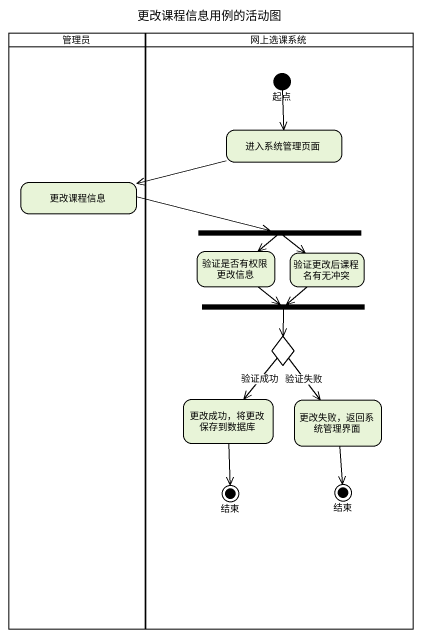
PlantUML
@startuml
title 更改课程信息用例的活动图
hide empty description
state 管理员 <<partition>> {
  state 更改课程信息
}
state 网上选课系统 <<partition>> {
  state 起点 <<start>>
  state 进入系统管理页面
  state fork1 <<fork>>
  state 验证是否有权限更改信息
  state 验证更改后课程名有无冲突
  state fork2 <<join>>
  state choice1 <<choice>>
  state "更改成功，将更改保存到数据库" as 更改成功_将更改保存到数据库
  state "更改失败，返回系统管理界面" as 更改失败_返回系统管理界面
  state 结束 <<end>>
  state "结束" as 结束_2 <<end>>
}
起点 --> 进入系统管理页面
进入系统管理页面 -left-> 更改课程信息
更改课程信息 -right-> fork1
fork1 --> 验证是否有权限更改信息
fork1 --> 验证更改后课程名有无冲突
验证是否有权限更改信息 --> fork2
验证更改后课程名有无冲突 --> fork2
fork2 --> choice1
choice1 --> 更改成功_将更改保存到数据库 : 验证成功
choice1 --> 更改失败_返回系统管理界面 : 验证失败
更改成功_将更改保存到数据库 --> 结束
更改失败_返回系统管理界面 --> 结束_2
@enduml
